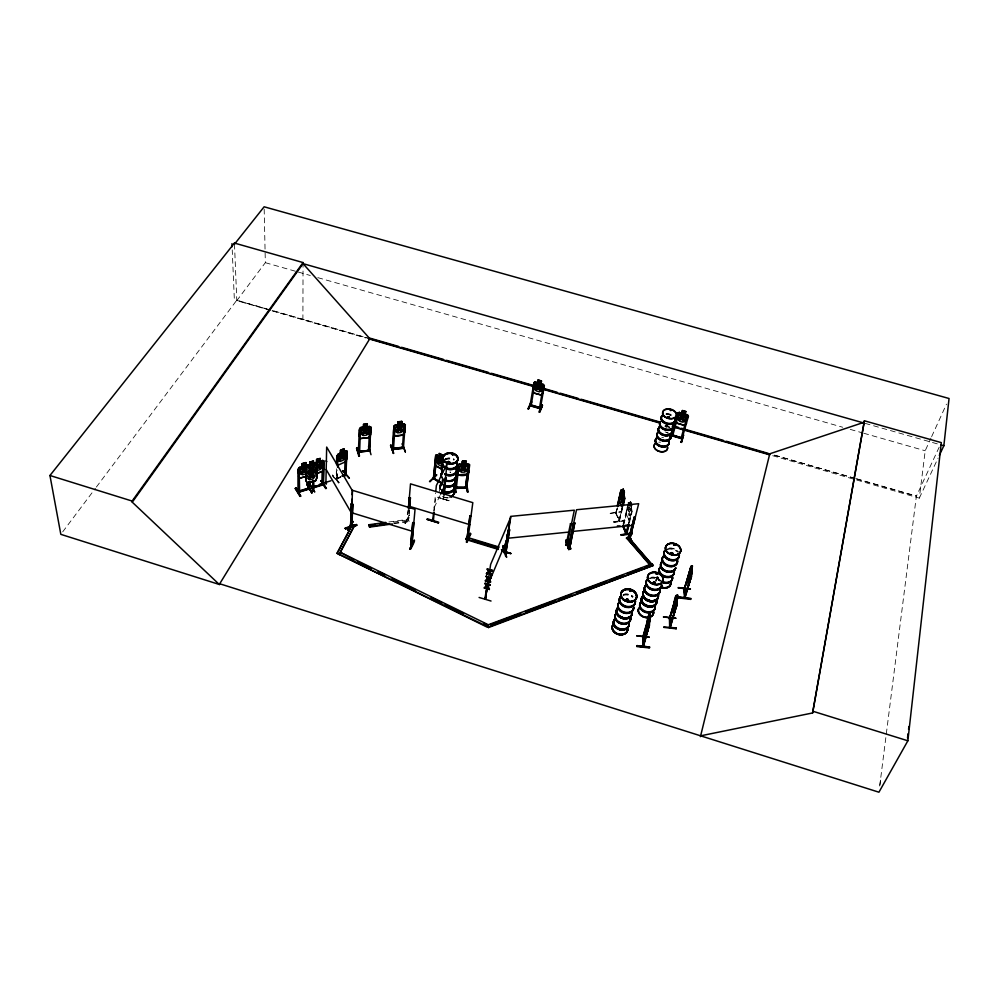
<?xml version="1.0" encoding="UTF-8"?>
<svg xmlns="http://www.w3.org/2000/svg" width="999" height="999" viewBox="0 0 999 999"><rect width="100%" height="100%" fill="white"/><g stroke="black" fill="none" stroke-linecap="round" stroke-linejoin="round"><path stroke-width="0.75" stroke-dasharray="5 3.75" d="M302.897 319.78L303.047 263.649M437.849 497.452L449.075 500.649M449.001 500.799L437.874 497.115L448.976 500.899M332.767 475.287L332.317 475.849L338.861 483.104C318.569 458.529 354.345 499.438 333.629 476.71M337.125 477.822L336.001 479.133L341.183 476.511M336.388 468.793L336.226 479.383L336.825 478.633M340.959 476.273L336.326 479.333L336.663 467.569M336.85 477.847L337.1 478.621M337 478.671L337.2 471.316M337.187 479.033L337.475 470.104M613.848 521.64L624.887 520.254M443.606 499.363L442.932 499.575L443.294 498.389M627.197 507.192L626.211 513.536L629.045 520.267L630.207 518.518L629.033 520.104M626.61 510.014L626.261 513.511L629.158 520.092M405.244 523.389L409.428 514.81L404.682 523.339M408.216 509.765C404.932 522.702 410.102 524.2 409.39 509.79M408.366 509.478L407.48 519.68L408.391 519.942L409.253 510.077M393.868 523.738L409.053 521.615L408.554 519.155L407.355 518.743M433.741 511.076L435.614 492.919M434.14 511.188L435.552 498.838M441.933 485.489L439.51 487.15L442.445 483.878A7.38 5.307 6.2 0 1 440.746 481.281M439.585 486.713L440.047 487.425M439.41 491.496L439.897 486.775M440.01 485.864L440.272 483.379M442.432 477.622L441.833 483.553L442.507 478.846M442.669 483.903L443.294 478.109M442.907 483.678L443.369 479.333M443.544 499.687L443.081 498.838M443.456 499.737L443.756 498.588M443.481 499.675L443.693 498.576M655.781 581.381L657.804 577.36M772.702 455.706L919.317 498.139L925.199 450.761L931.006 438.049M666.62 426.935L665.958 427.072M879.707 786.038L916.37 496.216L940.646 444.031M879.882 785.127L881.031 776.648M336.026 478.334L337.212 478.246M619.692 520.442C620.167 522.539 618.344 518.618 619.417 519.742M615.509 512.774L619.405 521.216L622.889 507.042M619.43 521.116L616.146 511.975L616.283 513.673L615.471 512.962L616.57 508.603M616.333 513.636L616.508 512.874M610.202 513.424L621.291 511.625M613.836 521.578L613.923 522.502L624.762 520.629M616.957 508.553L615.796 513.673L617.619 507.904M615.896 513.723L617.232 507.954M622.502 507.092L619.055 521.353L622.177 506.306M622.215 507.679L619.018 521.266M623.014 524.313L628.071 504.458M623.339 525.087L627.946 506.68M623.376 526.461L628.334 506.63M629.208 507.155L628.271 510.864L629.407 513.548L630.656 508.591M631.555 505.032L631.268 510.027L630.007 514.985L628.87 515.646L627.672 509.44M631.743 505.032L630.943 507.717L631.818 509.615M628.396 523.576L631.655 512.2L629.47 522.902M628.783 523.526L632.005 511.463L629.732 505.032M629.17 520.254L632.055 511.513L631.73 509.577M657.13 576.348L656.068 579.994A7.617 5.669 17.2 0 1 659.402 576.835M440.172 484.915L441.133 483.603M931.642 436.638L946.478 404.145M919.317 498.139L938.049 458.141M434.09 507.717L440.01 495.554M405.319 523.526L409.29 515.159M409.053 521.615L408.566 519.58L407.505 519.642M408.591 519.343L407.617 518.493M440.284 484.765L439.96 488.012M62.7 531.855L95.429 488.299M96.366 487.05L236.788 300.2L270.579 309.977M270.579 310.427L236.8 300.662L265.334 262.675L264.161 208.354M610.189 513.274L621.141 511.888M439.51 487.15L442.47 484.253M439.66 487.162L442.532 484.353M441.77 482.817C444.33 483.216 441.083 481.843 442.095 483.191M450.686 472.177L450.049 472.165M336.176 478.996L340.934 476.835M619.63 520.541L618.618 520.591M336.326 479.333L341.171 477.085M450.761 472.44L449.962 472.065M665.933 426.86L666.57 427.085M388.848 521.977L408.579 519.243M393.356 522.015L408.516 519.905M393.918 523.064L409.115 520.954M616.033 513.174L619.18 519.805M631.992 512.999L631.256 512.25M448.089 497.964L444.243 497.564L441.021 495.816M407.53 519.205L408.691 519.617M619.143 520.541L619.505 521.203M865.146 423.364L940.883 444.892M265.334 262.675L296.828 271.641M298.326 272.078L310.327 275.499M317.819 277.635L842.719 427.247M850.211 429.383L862.212 432.804M863.71 433.229L925.199 450.761M266.583 308.978L234.353 299.7L232.23 249.875M272.577 310.701L368.331 338.261L272.04 310.402M856.543 478.796L916.395 496.016M856.53 478.908L916.37 496.216M272.053 310.851L365.734 337.962M666.658 425.974L668.368 426.635A7.018 4.708 14.3 0 0 664.872 425.611M440.547 489.298L440.559 489.348A7.468 5.395 6.2 0 1 442.37 482.942M440.534 481.93L441.208 483.366M440.584 489.373L439.885 487.862M657.629 577.984L657.617 577.934A7.78 5.769 17.2 0 0 659.727 580.756M624.825 520.704L613.786 522.09M234.49 244.168L236.8 300.662M629.195 506.643L629.233 509.652C626.735 509.515 627.759 513.661 629.345 510.851L629.745 515.896L629.732 510.864C632.117 510.976 631.218 507.105 629.62 509.627L629.607 507.105M667.344 549.013A7.917 5.782 16.9 0 1 678.046 552.235M667.307 549.45A7.792 5.694 16.9 0 1 676.548 551.286M669.268 548.301A7.93 5.782 16.9 0 1 678.134 551.923M669.405 548.051A7.805 5.694 16.9 0 1 678.134 551.61M655.943 581.293A7.655 5.707 17.2 0 1 659.427 576.61M659.715 581.043A7.655 5.682 17.2 0 1 657.305 576.685M659.815 580.469A7.78 5.769 17.2 0 1 657.704 577.609M660.002 580.069A7.667 5.682 17.1 0 1 657.916 577.26A7.63 5.682 17.2 0 0 656.018 581.168A7.592 5.657 17.2 0 1 658.016 577.285M669.517 415.06A7.068 4.708 14.2 0 1 671.228 415.721M666.008 414.273A7.168 4.77 14.2 0 1 671.353 415.322M666.083 413.961A7.168 4.77 14.2 0 1 672.951 415.946M666.208 413.686A7.055 4.695 14.2 0 1 672.964 415.634M669.892 427.21A6.993 4.708 14.3 0 0 666.733 425.649L668.431 426.398A7.03 4.72 14.3 0 0 666.708 425.774M669.755 427.772A7.018 4.72 14.3 0 0 664.797 425.849A7.018 4.72 14.3 0 1 668.281 426.873M665.084 431.918A6.968 4.708 14.3 0 1 668.219 433.479M666.895 432.18A7.08 4.783 14.3 0 1 668.381 433.104M664.722 426.173A6.981 4.695 14.3 0 1 668.181 427.172M661.788 437.387A6.943 4.708 14.4 0 1 663.561 437.737M658.778 442.182A6.931 4.72 14.4 0 1 660.526 442.195M623.101 595.429A8.067 6.144 16.1 0 1 632.667 597.34M623.126 594.992A8.192 6.231 16.1 0 1 632.854 596.94M623.201 594.692A8.204 6.231 16 0 1 632.929 596.628M623.364 594.43A8.067 6.144 16 0 1 632.941 596.341M649.587 578.558A7.967 5.957 16.9 0 1 659.028 580.444M649.625 578.121A8.092 6.044 16.8 0 1 659.215 580.032M651.585 577.385A8.092 6.044 16.8 0 1 660.626 581.131M651.723 577.135A7.967 5.957 16.8 0 1 660.626 580.819M444.905 460.039A7.48 5.32 6.3 0 1 453.933 460.127M444.867 459.615A7.592 5.395 6.3 0 1 454.046 459.702M444.905 459.303A7.592 5.395 6.3 0 1 454.083 459.39M445.017 459.016A7.48 5.32 6.3 0 1 454.058 459.103M440.609 489.61A7.343 5.307 6.2 0 1 442.407 483.354M441.645 490.234A7.468 5.395 6.2 0 1 442.407 482.629M442.307 484.852A7.38 5.307 6.2 0 1 440.646 482.28M442.257 484.552A7.505 5.395 6.2 0 1 440.559 481.943M442.295 484.253A7.505 5.395 6.2 0 1 440.596 481.63M442.932 479.295A7.38 5.295 6.2 0 1 441.87 478.071M448.089 497.714A7.355 5.332 6.1 0 1 441.133 495.616M444.368 480.007A7.443 5.332 6.2 0 1 442.919 478.996M442.607 496.453A7.318 5.307 6.1 0 0 448.101 497.552A7.355 5.332 6.1 0 1 444.293 497.315M444.418 479.782A7.393 5.307 6.2 0 1 442.969 478.783M855.044 478.359L772.764 454.67L855.032 478.471M442.52 482.355A7.355 5.307 6.2 0 0 440.721 488.611A7.368 5.32 6.2 0 1 442.507 482.342"/><path stroke-width="1.5" d="M299.275 478.521L299.513 492.12M299.55 491.471L298.226 491.233L298.314 492.42L298.251 469.98L299.275 469.667L299.363 492.195L299.388 490.959M300.599 496.303L295.879 487.824L295.254 488.474L300.599 496.303L295.816 487.862M302.21 463.661L305.994 462.637L302.21 463.661L302.21 466.446M302.397 463.798L302.385 466.583L300.524 468.069L300.512 473.226L302.36 474.862L305.806 473.826M219.83 583.803L219.405 584.502L60.827 534.353L49.95 475.499L234.453 243.069L303.047 262.562L303.047 263.649L132.268 502.185L219.293 584.465L219.73 583.766L878.933 792.207L907.866 740.783L941.308 442.619L864.41 420.791L812.599 712.961L700.636 735.826M305.944 462.549L305.856 465.546L307.704 465.909M306.131 480.856L306.169 473.588L307.23 472.24L309.815 471.466L309.715 468.656L313.474 467.657L313.386 470.317M311.725 492.844L307.005 484.415L311.813 492.707M307.917 471.578L307.954 466.421L309.815 464.947L309.89 462.262M308.204 481.693L308.254 489.398L308.466 488.548C311.476 489.647 307.767 484.752 309.378 481.655M308.204 489.373L308.366 481.968M309.19 484.328L309.203 481.381M309.715 462.112L313.486 461.113L309.715 462.112L309.69 464.897M309.99 483.603L309.378 484.24L314.747 492.007L309.915 483.966M313.524 486.713C310.527 485.439 315.884 500.961 312.475 480.482M322.09 484.303L313.511 486.938L312.562 488.124L323.351 484.802L323.901 461.001L322.627 460.414L320.13 461.251M313.349 467.782L309.89 468.806L309.877 471.553L308.017 473.026L307.979 478.134L309.802 479.757L313.236 478.733L315.097 475.999L315.147 470.904L313.324 470.529L313.261 464.86L309.802 465.871L309.702 471.416M313.324 464.023L313.436 461.026M313.461 481.655L313.561 487.824M313.499 487.937L313.636 480.457M313.674 487.787L313.549 487.062M316.633 470.641L320.055 469.605L321.915 466.858L322.003 461.713L320.179 461.338L320.292 458.354L316.608 459.453L316.571 462.237M316.895 477.634L317.083 463.686L315.796 463.099L307.155 465.646L306.019 467.07M317.083 463.686L317.02 477.609L315.734 480.681L307.13 483.266L306.081 480.769M319.93 484.065L330.969 480.794M320.991 480.681L326.398 488.386L320.991 480.681L325.786 488.598M323.339 484.84L322.24 485.139L322.427 471.59L323.826 468.481M312.487 487.774L323.476 483.978L322.365 485.102L322.577 462.762M323.289 484.915L323.751 462.724L322.739 463.037M326.411 482.792L325.562 483.017L325.886 483.766L326.673 447.065L352.485 490.871L351.111 526.598L350.249 525.087M325.824 483.678L325.836 482.892C324.588 481.006 327.622 483.291 325.836 482.892M326.461 483.666L325.911 482.03M336.513 464.385L336.713 457.043L337.625 456.63M336.738 464.635L337.05 455.594L337.025 462.974M337.562 467.157L337.849 456.88M336.938 553.271L487.037 627.085L488.324 624.762L340.509 552.435L339.173 554.645L354.57 525.462L352.347 524.787L336.938 553.271L487.137 626.435M343.681 451.598L343.768 448.826L340.459 450.324L340.459 453.171L338.174 454.195M343.843 448.901L340.534 450.399L340.559 453.221L338.886 454.895L338.736 460.027L340.309 461.463L343.369 460.064L345.08 457.13L345.254 451.998L343.644 451.823L343.768 448.826M349.375 478.121L342.757 470.641M340.509 552.435L354.42 559.939M345.916 470.179C346.241 480.544 344.131 473.351 345.791 473.801M345.005 475.299L345.379 460.314M345.629 452.972L345.242 475.237L344.805 474.25M346.016 467.245L346.765 452.809L345.854 453.221M345.954 474.95L346.928 451.073L345.804 450.636L343.569 451.735M336.913 463.037L337.849 465.284L345.529 461.75L346.74 458.529L347.003 451.161L345.754 450.749M345.554 528.833L356.768 525.274L345.554 528.883L345.304 527.971M349.288 478.234L342.694 470.654M348.464 530.232L352.947 521.378L347.889 530.007M350.637 526.223L351.835 526.585L352.834 504.283L351.623 504.258L350.649 526.71L351.086 503.933L351.935 504.57L351.086 503.933M621.003 534.715L632.105 533.204L620.879 535.052L632.192 534.09L632.092 533.191M350.499 526.585L351.124 512.874M351.173 519.08L350.761 526.248L351.898 526.548L352.01 525.362L350.661 525.374L351.873 525.349M351.735 505.194L351.973 499.225M352.147 494.742L352.335 490.272L415.035 509.315L411.838 545.004L413.836 522.889L412.774 522.577L410.689 544.705L412.774 522.577M350.162 525.998C350.624 523.464 351.298 528.109 351.81 525.724M351.636 526.523L352.834 504.283M337.65 552.597L352.347 524.787M359.652 451.511L358.416 451.073L358.279 451.948L359.628 452.085L360.389 429.82L359.353 429.945L358.354 452.235L358.641 451.461L368.494 450.462L359.603 451.361M370.966 427.31L369.605 426.511L360.851 427.51L359.603 428.633L359.278 435.989L360.327 438.549L369.168 437.525L370.592 434.665L370.941 427.222L369.505 450.986L370.654 428.646L369.605 428.758L368.506 451.061L368.444 449.912L369.543 449.75M359.39 456.031L357.167 447.614L359.465 456.143L356.543 448.126L358.828 456.193M345.329 528.021L356.543 524.475L356.793 525.374M359.628 452.085L359.652 451.286M363.574 424.45L367.37 424.013L363.536 424.363L363.436 427.21L360.826 427.422L359.603 428.633M363.661 424.438L363.561 427.285L361.626 428.421L361.388 433.554L363.186 435.514L366.695 435.102L368.693 432.704L368.956 427.584L367.108 426.885L367.345 423.926M648.563 622.926L649.45 620.978M368.706 451.036L368.419 449.95M368.531 446.266L371.016 454.695M676.148 628.783L663.773 627.372M676.248 627.921L663.773 626.96M678.671 597.951L678.771 597.04L690.871 598.451L690.759 599.388L678.671 597.902M678.771 597.102L690.771 598.826M392.357 523.951L369.58 527.122L369.093 525.399L369.131 524.725L385.814 522.402M369.58 527.122L369.131 524.725M636.95 645.641L649.525 647.015L636.95 645.641L636.825 646.565L649.412 647.926L649.512 647.102M390.484 445.429L393.506 453.421L390.971 445.317M393.481 449.125L394.955 427.51L393.831 427.347L392.582 449.6L394.106 425.961L395.367 424.837L398.039 424.625M403.209 434.74C393.256 438.224 392.52 435.152 394.23 425.986M393.756 433.341L394.255 426.073L395.442 425.012L404.083 423.838M393.544 452.972L390.896 445.379M397.952 424.637L398.114 421.803L401.86 421.366L401.685 424.2L403.359 425.012L402.984 430.107L400.961 432.505L397.49 432.904L395.779 430.944L396.128 425.849L398.064 424.712L398.114 421.803M401.735 421.478L401.66 424.113M405.357 451.948L402.272 443.631M402.535 448.364C400.799 446.99 404.832 446.453 403.384 448.251L405.194 424.712M403.958 426.186L402.422 448.414L402.485 447.215M619.38 497.127L619.105 500.611L621.328 505.906L618.993 500.624L621.128 490.147M433.404 520.654L434.165 512.312M408.341 508.266L409.365 497.465L410.402 497.777L409.515 508.291M408.491 507.979L410.502 483.853L472.814 502.647L468.069 538.061L467.157 537.45M409.378 508.578L410.402 497.777M409.902 549.125C414.81 537.237 416.895 537.887 410.539 549.313L409.94 548.676L414.123 540.172M410.826 544.705L410.676 543.806L411.963 544.193M411.9 543.731C412.512 546.153 411.625 541.87 410.651 544.03M429.995 481.793L436.775 474.8L429.483 481.456M439.248 481.993L433.354 478.683L435.764 455.282L436.863 454.857L438.948 456.131M439.473 481.755L433.591 478.459L435.689 455.344L436.9 454.982M435.764 465.871L434.315 479.22L434.128 478.396C432.48 476.848 433.491 480.032 434.453 478.933M434.078 479.145L436.65 457.155M439.298 481.431L433.766 478.446C433.841 476.248 436.326 482.292 439.535 481.206M433.391 519.805L432.942 520.417M433.591 512.574L432.642 520.754M435.764 491.446L436.376 485.526L447.028 463.911L443.756 493.943M442.969 464.785L441.158 466.071L438.211 464.435L436.863 461.388L437.375 456.318L439.048 456.281L439.235 453.396L442.495 455.082L442.02 457.929L436.863 454.857M443.593 494.305L445.554 477.472L443.981 495.554M443.981 494.418L445.954 477.597M939.335 455.382L943.855 445.729L949.05 398.501L264.136 206.793L234.49 244.168L234.453 243.069M672.04 554.045C673.888 551.823 671.041 554.994 672.926 553.708M673.726 544.767L674.238 544.705M672.951 553.496C671.827 556.443 669.118 551.298 672.627 552.909M673.813 544.68L674.088 545.242M674.8 544.617L673.9 544.418M675.049 545.029L674.737 544.355M670.754 553.059L671.328 554.07M671.178 552.984L670.754 552.909M455.806 492.395C452.197 476.223 456.518 486.001 455.219 492.532L454.046 485.439L455.282 492.47M455.219 487.312C457.255 490.134 454.483 485.864 456.506 487.624M455.307 488.386L458.104 465.01L459.453 463.998L468.469 463.811L469.705 464.722L466.633 487.987L455.432 488.424L455.319 487.649M457.405 472.352L458.229 465.047M456.343 488.349L456.256 487.187L466.695 487.687M456.243 488.436L458.853 466.333M504.87 552.222L505.244 551.46L504.295 552.834L504.782 551.148L505.182 552.26L504.807 552.984L508.179 530.506L508.266 531.406M504.507 552.01L505.182 552.26M462.412 461.188L462.225 464.098L460.189 465.059L459.577 470.129L461.251 472.227L464.835 472.102L467.02 469.892L467.644 464.835L465.834 463.986L466.283 461.063L462.412 461.188L462.087 463.923M643.556 636.088L642.881 635.901L643.331 646.74L643.206 636.713L650.386 613.973L649.462 624.225L642.894 646.69L643.681 645.791L642.969 645.004M676.273 597.09L676.598 597.839L676.685 595.454L676.698 605.082L676.835 600.874M690.671 570.117L684.14 589.735L690.646 567.819L691.42 568.618L692.407 565.809L691.57 575.611L689.36 582.629L688.373 584.115L688.061 576.81L691.008 566.271L684.053 589.66M654.22 583.591L654.832 582.792M656.106 574.038L657.417 573.888L656.355 574.175M656.693 574.15L656.917 573.426M656.93 574.2L657.342 573.751M907.517 738.011L908.041 733.703M908.566 729.395L908.915 726.523M653.358 583.229L653.458 582.192M466.683 488.049L465.459 488.024L467.332 473.264M468.244 466.034L465.459 488.024M670.117 410.214L670.978 410.202M671.328 410.452L671.003 409.852M466.521 488.074L468.756 470.342M467.47 492.095L465.984 483.603L466.62 483.578L468.106 492.07L467.544 491.645M668.481 417.607L667.944 416.695M669.13 417.47L668.731 417.794M669.405 417.37L668.693 418.106M671.278 410.152L670.454 410.614L670.928 410.164M485.414 597.414L484.877 599.2L487.949 579.158M485.039 598.339L485.364 599.313L490.634 564.423L510.764 517.207L504.882 552.834M667.282 417.232L668.868 416.758L668.393 417.819M498.389 549.425L465.984 539.535L466.071 538.873L466.82 537.237L499.2 547.102M466.82 537.237L465.984 539.535M469.992 515.834L467.107 537.874L469.855 516.121L471.041 516.146L469.855 516.121M467.907 538.111L468.194 536.913L468.106 537.637M470.229 533.366L466.521 541.795M684.677 589.597L684.34 587.936L684.914 588.848M684.327 597.177C686.875 601.311 682.816 575.474 685.189 597.252L684.902 598.189L691.445 576.298L684.44 597.19C686.825 598.438 683.016 593.631 684.727 589.248M628.121 599.924L627.684 600.686A8.154 6.231 16.1 0 0 625.611 600.174M629.745 590.409L629.582 590.921M630.481 591.046L630.232 590.297M684.814 588.011L684.827 588.911L684.103 588.686M626.51 600.049L627.135 599.238M669.417 618.656C671.053 619.617 669.505 615.234 669.63 617.832M670.229 618.006L669.43 617.707M669.692 626.56L670.217 627.584L676.598 605.731L669.63 626.66L669.817 625.799L670.504 626.66L669.717 627.559L676.685 605.007L670.192 626.723L669.929 625.811M345.991 474.875L344.88 474.962M346.104 474.075L342.457 475.924M488.511 576.86L485.327 599.225L488.261 581.406M647.764 620.879L647.227 627.734L649.288 622.452L650.249 613.96M488.474 627.559L487.412 625.099L652.072 563.786L653.334 565.434L488.474 627.559L487.3 625.749M674.775 601.972L674.275 608.691L677.509 598.226M643.356 637.537L642.869 636.013M643.219 637.737L643.468 636.001M689.547 572.827L689.098 579.37L691.345 573.963L692.27 565.784M504.283 551.223L505.082 548.901M504.345 552.872L506.418 540.172M506.893 537.2L507.38 534.24M508.179 530.506L504.732 551.923M508.491 529.545L510.626 516.383L574.325 510.189L567.07 545.292L566.008 544.992L567.17 544.867M531.043 401.985L527.934 408.878L528.521 408.603M509.527 529.695L508.454 529.807L509.527 529.695L506.031 551.61L506.256 550.736M506.018 551.56L509.627 530.007M540.534 407.992L530.132 404.957L530.007 405.731L533.941 382.654L535.202 382.018L537.574 382.692M530.157 405.469L530.282 404.695M534.053 382.729L532.854 389.935L533.466 392.794M502.884 546.99C504.87 544.393 507.255 556.431 505.619 556.131C496.915 525.324 511.875 574.113 504.545 550.799M534.677 384.315L531.056 406.031M531.156 406.069L531.393 405.057L530.469 404.745M540.297 407.954L540.309 408.791L544.343 385.651L541.008 383.778L541.495 381.006L538.011 379.995L537.637 382.892L535.751 383.291L534.927 388.299L536.301 390.934L539.522 391.858L541.608 390.234L542.457 385.227L540.871 383.828L541.358 381.056M501.948 551.086L510.801 553.246M438.486 522.864L438.636 522.202L427.297 518.793L427.147 519.455L438.486 522.877L427.172 519.38M543.106 386.75L539.423 408.554C538.186 406.593 541.833 407.704 540.322 408.391M539.085 412.075C540.909 404.433 545.179 401.074 539.51 412.262L542.107 405.194M812.599 712.961L864.41 420.791M625.998 532.817L626.785 533.454M647.277 621.316C645.242 654.308 645.679 617.394 649.3 614.223L642.694 637.612M565.696 540.534L568.768 549.525L569.405 549.438L565.696 540.534L568.768 549.525M567.332 544.093C566.046 545.978 568.718 544.28 566.421 544.567C566.021 546.965 565.422 542.944 567.207 544.105M565.996 545.317L570.479 523.626L571.64 523.838L570.479 523.626M567.457 540.059L570.779 548.651L570.042 549.163L566.995 540.122L570.117 549.1M567.707 539.66L566.97 540.172M570.267 544.717L574.775 522.952L573.726 523.064L569.193 544.742C572.976 544.18 567.195 543.356 570.629 543.831M574.775 522.952L570.466 544.605M674.387 612.062C671.565 618.144 674.313 595.479 676.36 595.367L669.367 618.731M673.688 613.536L674.063 602.347M504.383 552.784L504.532 552.06M688.511 584.128L688.823 573.276M685.189 597.252L684.44 597.19M479.095 597.452L491.046 601.036M684.278 588.124L683.978 588.873M670.204 627.409L669.929 617.794L670.279 625.973M669.605 617.157L669.305 617.894M617.257 505.769L620.978 490.034L621.703 490.084M617.644 505.719L620.729 492.957M617.582 506.543L620.691 491.583M617.969 506.493L620.029 497.977M623.176 489.198L622.414 492.07L621.603 491.558L620.404 496.515L621.59 502.659L622.702 501.96L623.913 497.015L624.375 492.02L623.176 489.198L622.514 491.87M623.051 489.21L624.25 492.032L623.713 494.692M620.042 525.961L617.394 525.874M622.177 506.306L624.313 499.175L623.239 505.619M622.777 505.494L624.512 498.426M622.852 505.669L624.637 498.414L621.703 489.96M700.436 736.638L769.767 453.808L863.76 422.39M622.889 526.423L623.638 525.599M628.908 504.483L629.732 505.032L630.506 502.16L631.743 505.032M630.269 504.17L630.494 503.284L631.231 505.007M643.381 646.603L649.425 624.837L642.757 645.754L643.618 645.779M628.034 524.987L626.248 534.365L623.051 525.674L622.839 526.436L623.551 526.011L626.361 532.792M622.664 525.724L626.211 534.265L628.721 524.363M629.108 524.313L626.635 534.315L626.048 532.817M650.037 565.297L626.56 537.837L628.396 537.025L651.872 564.46L631.306 541.171M643.281 637.524L646.69 625.674M642.869 636.713L643.506 636.775M643.031 645.017L643.668 645.079M628.396 537.025L626.398 538.486M628.808 538.249L634.253 517.045L635.277 516.933L630.044 538.436M628.808 538.573L629.095 537.425L630.132 537.362M629.058 538.586L634.253 517.045M629.682 538.111L630.007 537.375M629.907 538.486L638.686 503.708L576.535 509.74L569.093 544.43L570.367 544.293M670.441 438.998L672.302 431.88L669.892 438.948L670.516 438.711M678.471 414.66L672.564 436.076C674.65 434.69 670.566 434.153 671.84 435.826L677.909 413.037L679.295 412.425L677.909 413.037M678.021 413.111L676.023 420.092L676.373 423.089L684.59 425.512L686.5 423.264M681.693 413.124L682.417 410.477L685.938 411.513L685.052 414.285L686.563 415.684L685.214 420.604L682.879 422.19L679.62 421.228L678.433 418.606L679.757 413.686L681.755 413.324L682.504 410.601M687.037 417.17L681.018 438.499L681.555 437.487L682.404 438.086M685.077 414.21L687.499 414.822L688.461 416.196L681.942 438.848L682.367 437.799M681.068 442.257L683.528 434.777L681.655 442.432L681.181 441.82M636.75 635.876L649.238 637.3M449.7 462.337L448.826 463.149L447.639 462.512M453.047 454.508L452.11 454.195M452.784 454.195L452.984 454.832M630.232 537.724L628.945 538.024M447.589 461.925L447.952 462.974M642.794 637.687L649.275 615.809M650.386 613.973L649.6 616.808L649.45 614.323L649.55 622.14M649.313 624.125L647.414 631.218M649.425 624.837L643.319 645.716M663.498 617.032L675.811 618.281M678.296 588.024L690.459 588.973L678.408 587.562M669.467 618.793L675.861 596.903L675.624 602.547L674.587 603.533L674.637 604.57L675.461 603.808L674.812 609.078L675.661 603.908L676.66 602.959L676.635 601.972L675.824 602.597L676.473 597.539L675.898 597.789M676.298 596.952L669.867 617.857M669.892 618.843L673.751 606.193M677.434 595.004L676.598 597.839C678.483 588.836 677.272 604.857 677.572 595.029M677.684 598.264L676.872 600.899M691.083 567.944L684.327 588.848M692.407 565.809L691.558 568.631L691.008 566.271M692.22 568.806L691.945 569.68L691.857 567.819M691.445 576.298L684.852 597.24M676.248 627.859L676.136 628.833M682.042 438.823L681.143 438.561M681.181 442.207L683.541 435.189M687.999 417.457L686.95 417.42M669.954 438.911L672.339 431.88M670.354 439.023L672.889 431.68M671.852 435.015L672.976 435.04M673.089 435.064L682.317 438.111M677.497 414.385L678.383 414.91M342.045 455.769L344.73 452.072L342.545 456.181C346.865 457.692 343.057 460.764 341.87 457.067L338.936 461.038L341.183 456.78C336.713 453.883 341.358 453.696 342.095 455.744M510.714 553.708L502.122 550.674M303.958 469.28C304.832 467.794 297.128 466.046 303.259 470.254C297.952 476.198 302.809 474.862 304.046 470.629L306.181 472.677M485.327 599.225L485.377 597.639M489.51 588.985L487.037 587.025L489.31 589.497L487.849 586.226L490.172 584.727L489.248 584.44L487.237 586.163L485.202 583.216L487.437 585.651M311.451 469.268C310.789 469.842 318.369 473.738 312.337 468.431C317.332 462.874 313.037 463.823 311.538 468.019C310.015 464.348 306.144 466.908 310.801 468.868C305.482 474.775 310.339 473.464 311.588 469.23M311.451 474.363L314.61 470.916L312.237 474.762C317.207 476.735 312.899 479.408 311.501 475.561C310.252 479.745 305.419 481.068 310.714 475.199C305.769 471.79 310.751 472.09 311.676 474.263M315.347 463.848L316.421 463.274L318.294 465.209L321.453 461.725L319.081 465.609C323.863 467.619 319.905 470.254 318.344 466.421L316.321 469.667M489.31 589.497L487.849 586.226M486.063 576.585L488.311 579.045L490.347 577.31L491.271 577.584L488.936 579.108L490.609 581.893L489.423 582.117L488.336 579.408L486.276 581.156L485.352 580.881L487.924 578.833L486.276 576.073L487.712 579.345L485.352 580.881M490.397 582.405L488.723 579.62L491.271 577.584M487.237 586.163L489.248 584.44M487.637 586.725L490.172 584.727M489.41 571.84L488.336 569.155L487.362 568.856L489.41 571.84L491.446 570.092L492.382 570.367L489.822 572.427L491.508 575.237L490.034 571.915L492.382 570.367M487.037 587.025L484.29 587.974L486.85 585.951L485.202 583.216M486.276 581.156L488.336 579.408M491.508 575.237L490.521 574.937L489.435 572.215L487.362 573.988L486.438 573.701L489.023 571.64L487.362 568.856M485.202 588.249L487.25 586.513M488.311 579.045L490.347 577.31M484.29 587.974L486.85 585.951M309.303 489.06L298.426 492.382L298.489 468.556C296.928 470.292 301.323 482.742 298.539 476.036M486.438 573.701L489.023 571.64M487.037 576.885L486.276 576.073M487.362 573.988L489.435 572.215M316.084 473.201L316.995 471.078L316.183 473.239M316.845 477.547L315.734 480.681M322.39 471.428L323.651 468.419M392.282 448.489L402.26 447.29M487.3 586.301L507.205 539.148M298.351 491.233L309.016 487.949M299.55 491.246L308.042 488.523M368.381 450.749L369.642 450.586M539.51 412.212L542.532 405.332M470.154 533.304L466.383 542.17L467.02 542.37L470.741 533.916M466.983 537.15L468.331 536.913L467.02 536.987M543.094 392.907L541.396 395.092M544.343 385.651L543.281 384.353M544.055 387.025L542.994 386.988M528.508 409.053L531.668 401.76L528.459 408.916M541.458 381.081L538.011 379.995M533.366 392.869L541.495 395.129L533.366 392.869L532.742 389.91M533.728 384.028L534.565 384.553M533.941 382.654L535.202 382.018M411.975 543.856L410.814 543.881M410.614 544.592L411.625 544.942M295.254 488.449L299.975 496.466M440.671 494.193L444.617 486.088M369.081 437.437L370.442 434.577M655.144 583.229L654.058 583.94L652.946 583.016M674.899 545.242L674.387 544.28M653.171 582.817L653.321 582.317M653.271 582.779L654.283 582.067L655.169 582.854M399.488 427.809C401.011 423.976 405.719 423.688 400.249 428.359C405.107 431.193 400.562 433.141 399.463 429.021C397.914 433.042 393.082 433.366 398.701 428.521C393.668 423.938 399.163 425.362 399.687 427.734M403.246 434.827L404.645 431.98M626.985 600.337L626.585 599.425M628.096 600.074L627.759 600.411A8.054 6.144 16.1 0 0 625.699 599.912M630.544 591.008L630.419 590.259M347.827 530.044L352.934 521.828M339.185 553.97L354.57 525.462M646.54 632.454L647.277 631.081M646.515 632.629L647.427 631.093M510.751 553.571L502.085 550.948M668.081 416.645L667.669 417.32M668.968 417.657L668.681 416.995M669.38 417.545L668.418 418.106L667.432 417.332M688.373 584.115L689.36 582.504M673.551 613.523L674.525 611.962M390.996 445.017L393.506 453.421M467.07 474.612L468.793 471.99M628.995 537.487L629.882 537.35M219.293 584.465L370.117 338.211L398.564 346.441M315.984 468.519L317.57 466.046M443.044 459.24L442.17 458.841L440.284 460.377M569.23 544.38L570.242 544.305M565.896 545.004L567.045 544.88M351.086 525.724L350.749 525.037M313.811 471.291L315.06 469.455L315.122 464.31L313.274 463.936M647.689 622.252L647.602 623.026M504.97 551.298L506.156 551.173M506.106 551.548L504.994 551.673M132.268 502.185L132.13 501.061L303.047 262.562M325.574 482.217L326.386 483.578M447.902 462.387L448.476 461.463M447.927 462.1L448.276 461.501M449.075 462.749L449.488 461.825M449.2 462.649L448.014 462.4M452.36 454.47L453.096 454.607M447.964 461.688L449.001 462.587M337.125 455.669L338.124 454.12L345.829 450.824M485.277 597.589L485.302 598.189M403.596 447.415L402.597 447.577M392.345 449.25L403.409 448.214L392.57 449.562M358.604 452.247L369.717 450.874M359.478 452.122L359.54 451.298M684.527 425.399L686.413 423.139M308.379 464.697L309.678 465.284L308.379 464.697L299.675 467.207L298.539 468.643L299.775 467.37M312.999 464.335L314.061 462.987L316.695 462.287L316.608 459.453M307.23 472.252L306.044 473.588M466.695 487.237C464.011 487.4 467.857 486.026 466.57 487.687L455.369 488.036M653.334 582.642L654.645 582.767M627.322 600.711L626.848 599.388M442.495 455.082L439.335 453.546M434.952 462.624L435.664 465.859L441.908 469.218M674.874 545.117L674.15 545.117M630.044 590.297L629.957 590.946M435.776 456.68L436.413 457.38M627.722 629.07A7.917 6.144 16.4 0 1 619.068 634.452A7.917 6.144 16.4 0 1 612.375 625.998L612.3 626.161M648.726 621.59L649.425 620.978M314.897 463.848L316.745 462.375L316.733 459.515L320.229 458.566M443.106 459.627L440.859 461.401L442.619 465.771L440.172 461.625C438.436 465.122 434.952 461.8 439.56 460.651L437.887 456.443L440.247 460.377M489.622 571.328L491.446 570.092M671.715 435.477L672.652 436.051M300.599 495.841L295.804 487.887M653.683 583.254L654.545 583.341L654.595 582.355M654.545 583.341L653.995 582.23M654.869 583.603L653.071 583.241M626.473 599.3L627.11 599.163M626.897 599.213C624.1 600.586 630.132 601.86 627.884 599.475M630.444 591.396L630.531 590.821M630.606 591.358L630.881 590.684M308.241 488.986L298.264 492.107L298.152 491.346M323.314 483.703L322.315 484.378M345.654 473.801L344.905 474.163L345.954 474.125M342.232 475.674L345.017 474.725M342.22 476.236L345.629 474.6M652.06 563.811L650.212 564.647L626.56 537.837M322.265 483.916L322.252 484.577M452.872 454.92L452.122 454.545M468.119 537.3L467.232 537.05M672.864 435.289L682.167 438.049M490.222 624.662L520.804 613.274M525.174 611.65L555.756 600.249M558.678 599.163L571.778 594.28M576.148 592.657L606.73 581.256M609.652 580.169L622.752 575.287M627.122 573.663L641.695 568.244M644.605 567.157L650.424 564.984M488.586 626.91L653.334 565.434M345.329 528.421L356.556 524.85L345.354 528.483M307.542 484.652L312.3 492.619L307.055 484.74M306.78 476.061L299.725 478.209L306.893 476.223M316.758 473.226L322.527 471.578L316.808 473.314M305.819 471.628L302.372 472.664L302.385 467.507L305.844 466.471L305.981 474.463M314.161 463.149L322.627 460.614M299.438 469.942L298.251 469.98M304.121 469.268C304.745 465.809 310.252 463.736 304.795 469.817L306.368 471.328M307.168 483.066L315.597 480.531M313.274 470.442L317.058 470.192M307.28 472.327L315.771 469.805M326.823 461.55L325.999 460.951M570.254 544.667L569.318 544.73L569.368 543.643M369.705 450.149L368.743 450.249M392.507 448.414L402.247 447.515M358.504 451.885L369.605 450.886M626.885 599.562L627.934 599.887M627.809 600.486L626.76 600.274M313.236 486.7L323.301 484.49M369.093 525.399L375.149 524.55M379.707 523.913L382.742 523.501M369.618 526.448L389.36 523.701M625.574 525.262L628.334 524.912M628.383 502.922L629.857 505.007M629.845 504.832L630.394 502.172L631.618 505.044M624.5 496.528L624.687 498.476M624.637 499.95L623.913 499.225M394.568 435.839L403.321 434.902L404.795 432.067L405.332 424.662L404.021 423.938M360.477 430.107L359.353 429.945M369.692 429.046L370.654 428.646M404.046 426.461L404.982 426.061M398.264 421.965L401.76 421.566M369.68 426.498L367.232 426.773M401.536 424.225L404.108 423.926M505.207 550.474L506.343 550.936M628.92 538.561L629.82 538.136M631.805 542.282L628.408 533.429L632.317 542.632L631.693 542.719M565.784 540.097L568.881 549.45M632.305 542.607L628.408 533.753L631.318 541.333M573.826 523.376L574.887 523.264M634.365 517.345L635.401 517.245M571.928 531.518L633.116 525.337M507.067 538.324L569.755 531.98M456.481 487.487L465.484 487.175M458.141 475C479.757 471.84 456.456 479.632 457.28 472.365M453.808 484.016L454.508 483.553L455.869 492.507M462.549 461.363L466.158 461.251M458.903 466.633L457.792 466.371M468.294 466.333L469.305 466.009M654.283 583.566L653.633 583.441M630.456 591.246L629.732 590.946M311.838 492.744L309.428 488.723M628.945 538.636L629.12 537.799M671.191 553.458L672.115 553.771M325.886 488.486L321.091 480.581M448.539 462.999L449.438 461.763M668.169 416.895L668.905 416.945M403.321 447.939L403.384 447.152M663.523 616.883L675.824 618.256M670.054 618.306L669.879 626.598M649.437 625.761L648.975 624.787M649.25 637.137L636.763 635.726M691.808 573.576L684.477 598.139L684.103 588.786M691.483 577.16L691.021 576.248M678.309 587.862L690.334 589.248M676.635 606.618L676.161 605.681M691.483 566.333L691.645 573.601M350.886 525.836L351.835 526.136M539.71 407.442L531.193 404.957M671.952 435.514L682.155 438.561M668.294 417.507L669.005 417.307M668.443 417.957L667.719 417.682M448.688 461.463L449.687 462.137M448.651 461.825L449.325 462.412L449.175 461.738M671.803 552.747L672.439 553.271M627.285 599.338L628.109 599.462M863.66 422.952L303.047 263.649L369.83 338.698L534.54 386.338M940.883 444.892L943.855 445.729M535.177 382.093L543.256 384.428M401.561 347.302L443.469 359.428M446.453 360.302L488.374 372.415M491.358 373.289L533.279 385.402M542.257 387.999L557.217 392.332M560.214 393.194L578.171 398.401M581.168 399.263L659.003 421.778M673.975 426.098L678.458 427.397M681.455 428.271L723.363 440.397M726.36 441.258L768.268 453.384M543.531 388.948L660.327 422.727M672.302 426.198L769.63 454.358M368.731 338.823L531.805 386.014M543.781 389.473L660.489 423.239M672.452 426.71L769.705 454.845M530.219 405.532L540.297 408.416M530.107 405.769L540.284 408.728M682.479 410.676L685.776 411.638M681.78 413.249L679.258 412.5L687.399 414.972L688.336 416.208M684.552 425.324L676.51 422.952L676.136 420.117M672.04 435.064L672.777 435.277M682.08 438.811L671.765 435.789M409.215 497.752L410.264 498.064M470.741 533.928L470.267 533.741M351.623 504.258L352.672 504.57M412.624 522.877L413.686 523.189M410.876 544.33L411.813 544.555M491.246 570.604L492.17 570.879M486.65 573.201L487.574 573.476M490.734 574.437L491.72 574.725M490.134 577.822L491.058 578.096M408.641 506.106L469.917 524.712M485.564 580.369L486.488 580.644M489.635 581.605L490.609 581.893M489.035 584.952L489.96 585.227M484.503 587.462L485.414 587.737M472.614 539.697L496.153 546.878M466.071 538.873L498.501 548.763M501.448 549.662L504.395 550.561M351.436 512.662L413.074 531.518M352.322 525.462L354.533 526.136M813.323 711.388L907.866 740.783M49.95 475.499L132.13 501.061M612.3 626.173L612.325 626.186A7.892 6.119 16.4 0 0 619.018 634.627A7.892 6.119 16.4 0 0 627.634 629.27A7.917 6.144 16.4 0 1 618.019 634.39A7.917 6.144 16.4 0 1 613.061 624.75M627.534 599.288L628.021 600.037M308.279 464.71L309.553 465.359M315.846 463.186L317.145 463.773M322.677 460.502L323.901 461.001M357.205 561.301L371.141 568.119M378.109 571.528L385.077 574.937M392.058 578.346L415.746 589.947M431.081 597.452L442.22 602.909M445.017 604.27L463.124 613.136M484.04 623.364L486.825 624.737M435.814 465.734L441.858 469.105M668.793 416.658L669.455 417.47M369.63 426.598L370.841 427.372M445.891 480.169L446.091 480.307A7.443 5.332 6.2 0 0 453.459 479.62A7.443 5.332 6.2 0 0 455.844 474.675M445.816 480.294L446.041 480.444A7.443 5.332 6.2 0 0 453.434 479.832A7.443 5.332 6.2 0 0 455.819 474.887M669.667 627.422L669.43 617.807M643.319 636.725L643.468 645.067M667.919 417.632L667.682 416.995M350.562 526.56L350.212 525.986M346.74 458.529L345.529 461.75M484.99 583.728L486.638 586.45M487.15 569.368L488.811 572.152M307.155 465.646L306.144 467.07L305.956 480.819M487.25 576.373L488.523 578.533M488.124 579.919L489.423 582.117M489.223 572.727L490.521 574.937M326.211 469.58L350.824 511.938M402.322 443.956L405.369 451.998M467.557 491.983L466.121 483.191M409.99 549.038L414.098 540.471M628.883 503.021L629.732 505.032M628.683 505.219L627.959 504.483L628.296 505.269M336.95 462.887L337.937 465.159M359.378 435.864L360.402 438.361M393.631 433.366L394.692 435.826M567.557 539.997L570.691 549.088M457.392 472.252L458.254 474.912M684.615 597.327L684.39 598.076M369.168 437.525L360.327 438.549M459.453 463.998L458.104 465.01M231.968 243.656L232.105 246.765M677.285 596.178L677.085 599.013L677.022 597.065M650.112 615.159L649.887 618.031L649.85 616.033M676.935 560.027A7.78 5.707 17 0 1 669.03 566.545A7.78 5.707 17 0 1 662.924 557.23M677.135 559.665A7.88 5.782 17 0 1 673.376 566.196A7.88 5.782 17 0 1 663.661 563.274A7.88 5.782 17 0 1 664.085 555.744M675.661 567.981A7.755 5.707 17 0 1 665.646 570.891A7.755 5.707 17 0 1 661.488 562.162M675.724 567.782A7.755 5.707 17 0 1 665.709 570.691A7.755 5.707 17 0 1 661.55 561.962M678.908 553.733A7.917 5.782 16.9 0 1 670.878 560.352A7.917 5.782 16.9 0 1 664.635 550.899M677.584 560.576A7.78 5.707 16.9 0 1 668.343 565.309A7.78 5.707 16.9 0 1 663.211 556.243M679.07 555.631A7.817 5.707 16.9 0 1 671.778 560.764A7.817 5.707 16.9 0 1 663.773 554.12M663.948 552.634A7.817 5.707 16.9 0 1 664.635 551.298M677.597 560.926A7.892 5.782 17 0 1 668.219 565.734A7.892 5.782 17 0 1 663.011 556.543M679.37 554.994A7.93 5.782 16.9 0 1 669.967 559.79A7.93 5.782 16.9 0 1 664.722 550.586M679.37 554.632A7.817 5.707 16.9 0 1 670.092 559.365A7.817 5.707 16.9 0 1 664.922 550.299M675.599 568.231A7.755 5.707 17 0 1 665.571 571.141A7.755 5.707 17 0 1 661.425 562.412M673.9 570.504A7.817 5.782 17.1 0 1 665.933 577.11A7.817 5.782 17.1 0 1 659.815 567.694M674.05 572.39A7.705 5.694 17.1 0 1 669.705 577.36A7.705 5.694 17.1 0 1 661.388 575.262M660.114 573.926A7.705 5.694 17.1 0 1 659.802 568.081M675.649 568.031A7.755 5.707 17 0 1 665.634 570.941A7.755 5.707 17 0 1 661.475 562.212M673.988 570.204A7.817 5.782 17.1 0 1 666.021 576.81A7.817 5.782 17.1 0 1 659.902 567.395M673.988 569.88A7.717 5.694 17.1 0 1 666.133 576.398A7.717 5.694 17.1 0 1 660.089 567.107M672.614 577.534A7.78 5.769 17.2 0 1 669.093 582.317A7.78 5.769 17.2 0 1 661.45 581.568M672.602 577.197A7.68 5.694 17.1 0 1 669.143 581.905A7.68 5.694 17.1 0 1 661.6 581.168M671.965 576.623A7.68 5.694 17.2 0 1 670.354 582.092A7.68 5.694 17.2 0 1 663.174 582.904M672.514 577.834A7.78 5.769 17.2 0 1 663.249 582.642M670.891 582.954A7.655 5.707 17.2 0 1 661.763 587.712M670.679 584.427A7.617 5.669 17.2 0 1 661.763 587.674M673.051 424.937A7.043 4.708 14.3 0 1 665.871 430.194A7.043 4.708 14.3 0 1 660.339 422.44M673.239 424.587A7.13 4.77 14.3 0 1 665.958 429.907A7.13 4.77 14.3 0 1 660.339 422.053M671.74 429.87A7.018 4.708 14.3 0 1 668.368 435.114A7.018 4.708 14.3 0 1 659.702 432.604A7.018 4.708 14.3 0 1 660.102 426.498M671.803 429.558A6.993 4.708 14.3 0 1 665.559 434.94A6.993 4.708 14.3 0 1 658.541 428.159M659.165 427.072A6.993 4.708 14.3 0 1 660.189 426.186M671.79 429.695A7.03 4.72 14.3 0 1 668.418 434.952A7.03 4.72 14.3 0 1 659.74 432.43A7.03 4.72 14.3 0 1 660.139 426.311M660.027 426.748A7.018 4.72 14.3 0 0 659.627 432.867A7.018 4.72 14.3 0 0 668.306 435.377A7.018 4.72 14.3 0 0 671.678 430.119A7.018 4.72 14.3 0 1 664.497 435.402A7.018 4.72 14.3 0 1 658.99 427.634M674.837 418.631A7.168 4.77 14.2 0 1 671.403 423.938A7.168 4.77 14.2 0 1 662.537 421.391A7.168 4.77 14.2 0 1 662.936 415.197M673.651 425.212A7.043 4.708 14.3 0 1 665.234 428.983A7.043 4.708 14.3 0 1 660.601 421.441M674.974 420.254A7.068 4.708 14.2 0 1 665.671 423.726A7.068 4.708 14.2 0 1 662.924 415.596M673.651 425.574A7.143 4.77 14.3 0 1 665.134 429.383A7.143 4.77 14.3 0 1 660.426 421.753M674.912 418.319A7.168 4.77 14.2 0 1 671.478 423.638A7.168 4.77 14.2 0 1 662.624 421.079A7.168 4.77 14.2 0 1 663.024 414.885M674.924 417.982A7.068 4.708 14.2 0 1 671.528 423.226A7.068 4.708 14.2 0 1 662.787 420.704A7.068 4.708 14.2 0 1 663.174 414.597M668.756 444.13A6.956 4.72 14.4 0 1 658.915 446.041A6.956 4.72 14.4 0 1 657.055 438.286M668.768 441.296A7.055 4.783 14.4 0 1 665.359 446.615A7.055 4.783 14.4 0 1 656.655 444.08A7.055 4.783 14.4 0 1 657.067 437.887M667.307 446.466A6.943 4.72 14.4 0 1 660.189 451.748A6.943 4.72 14.4 0 1 654.77 443.993M667.669 447.552A6.943 4.72 14.4 0 1 659.365 451.348A6.943 4.72 14.4 0 1 654.82 443.806M671.89 431.693A6.993 4.708 14.3 0 1 663.536 435.464A6.993 4.708 14.3 0 1 658.94 427.947M670.329 435.477A7.08 4.783 14.3 0 1 663.086 440.809A7.08 4.783 14.3 0 1 657.529 432.967M668.843 440.659A6.956 4.72 14.4 0 1 665.484 445.916A6.956 4.72 14.4 0 1 656.892 443.419A6.956 4.72 14.4 0 1 657.305 437.312M670.142 435.826A6.981 4.72 14.3 0 1 662.999 441.083A6.981 4.72 14.3 0 1 657.529 433.341M668.843 440.996A7.055 4.783 14.4 0 1 665.446 446.316A7.055 4.783 14.4 0 1 656.73 443.793A7.055 4.783 14.4 0 1 657.142 437.587M670.729 436.463A7.08 4.783 14.3 0 1 662.262 440.297A7.08 4.783 14.3 0 1 657.604 432.654M670.729 436.113A6.993 4.72 14.3 0 1 662.374 439.897A6.993 4.72 14.3 0 1 657.779 432.367M633.528 607.904A8.042 6.144 16.1 0 1 623.751 613.024A8.042 6.144 16.1 0 1 618.693 603.359M633.728 607.579A8.154 6.231 16.1 0 1 623.813 612.762A8.154 6.231 16.1 0 1 618.681 602.959M631.93 610.851A7.992 6.131 16.2 0 1 623.538 617.857A7.992 6.131 16.2 0 1 617.494 607.954A7.98 6.119 16.2 0 0 623.538 617.832A7.98 6.119 16.2 0 0 631.905 610.864A7.98 6.119 16.2 0 1 623.538 617.832A7.98 6.119 16.2 0 1 617.507 607.979M631.917 610.988A8.029 6.156 16.2 0 1 623.488 618.019A8.029 6.156 16.2 0 1 617.432 608.079M635.027 599.974A8.192 6.231 16.1 0 1 626.448 607.105A8.192 6.231 16.1 0 1 620.242 597.027M633.803 606.917A8.054 6.144 16.1 0 1 624.013 612.037A8.054 6.144 16.1 0 1 618.943 602.36M634.827 600.337A8.079 6.156 16.1 0 1 626.361 607.367A8.079 6.156 16.1 0 1 620.242 597.427M633.816 607.267A8.154 6.231 16.1 0 1 623.9 612.462A8.154 6.231 16.1 0 1 618.768 602.659M635.114 599.675A8.204 6.231 16 0 1 626.523 606.793A8.204 6.231 16 0 1 620.317 596.715M635.439 600.986A8.092 6.156 16 0 1 625.611 606.106A8.092 6.156 16 0 1 620.504 596.415M628.846 622.489A8.042 6.219 16.3 0 1 620.379 629.607A8.042 6.219 16.3 0 1 614.323 619.58M613.174 624.437A7.892 6.119 16.4 0 0 618.106 634.04A7.892 6.119 16.4 0 0 627.722 628.933A7.855 6.094 16.4 0 1 618.119 634.015A7.855 6.094 16.4 0 1 613.211 624.462M631.793 611.425A8.029 6.156 16.2 0 1 623.376 618.456A8.029 6.156 16.2 0 1 617.32 608.528M630.756 618.381A8.079 6.219 16.3 0 1 620.916 623.576A8.079 6.219 16.3 0 1 615.846 613.798M628.92 621.865A7.942 6.131 16.3 0 1 620.566 628.883A7.942 6.131 16.3 0 1 614.585 619.005M630.556 618.718A7.967 6.131 16.3 0 1 620.854 623.838A7.967 6.131 16.3 0 1 615.846 614.185M628.933 622.19A8.054 6.219 16.3 0 1 620.466 629.308A8.054 6.219 16.3 0 1 614.41 619.28M630.831 618.094A8.092 6.219 16.2 0 1 620.991 623.276A8.092 6.219 16.2 0 1 615.921 613.498M630.819 617.744A7.98 6.144 16.2 0 1 622.115 623.114A7.98 6.144 16.2 0 1 615.359 614.647M659.64 592.444A7.942 5.957 16.9 0 1 649.325 595.504A7.942 5.957 16.9 0 1 645.167 586.425M660.039 590.546A8.054 6.044 16.9 0 1 650.374 595.591A8.054 6.044 16.9 0 1 645.167 586.026M658.391 595.854A7.93 5.969 17 0 1 648.875 600.836A7.93 5.969 17 0 1 643.756 591.396M658.466 595.466A7.892 5.944 17 0 1 648.026 600.074A7.892 5.944 17 0 1 645.067 589.885A7.867 5.919 17 0 0 648.039 600.062A7.88 5.932 17 0 0 658.453 595.466A7.867 5.919 17 0 1 648.039 600.062A7.88 5.932 17 0 1 645.079 589.909M658.453 595.604A7.93 5.969 17 0 1 647.976 600.237A7.93 5.969 17 0 1 645.004 590.009M661.775 584.627A8.092 6.044 16.8 0 1 651.073 589.31A8.092 6.044 16.8 0 1 648.026 578.933M659.765 588.286A7.955 5.969 16.9 0 1 651.598 595.117A7.955 5.969 16.9 0 1 645.441 585.426M661.563 584.964A7.98 5.969 16.9 0 1 651.997 589.934A7.98 5.969 16.9 0 1 646.828 580.494M659.765 588.623A8.054 6.044 16.9 0 1 651.485 595.541A8.054 6.044 16.9 0 1 645.254 585.726M661.675 585.901A8.092 6.044 16.8 0 1 650.212 588.561A8.092 6.044 16.8 0 1 648.114 578.633M661.675 585.526A7.992 5.969 16.8 0 1 651.298 588.586A7.992 5.969 16.8 0 1 647.102 579.495M654.969 607.442A7.842 5.957 17.1 0 1 645.554 612.424A7.842 5.957 17.1 0 1 640.509 603.021M654.832 605.506A7.942 6.031 17.1 0 1 646.64 612.424A7.942 6.031 17.1 0 1 640.509 602.634M648.164 617.569A7.805 5.944 17.2 0 1 639.997 614.61A7.805 5.944 17.2 0 1 639.173 607.804A7.817 5.957 17.2 0 0 639.984 614.635A7.817 5.957 17.2 0 0 648.164 617.594M653.658 611.9A7.792 5.932 17.2 0 1 650.074 616.82M648.251 617.257A7.792 5.932 17.2 0 1 640.784 614.959A7.792 5.932 17.2 0 1 638.573 608.891M657.866 594.73A7.892 5.944 17 0 1 649.75 601.548A7.88 5.932 17 0 1 643.656 591.908A7.855 5.919 17 0 0 642.969 593.294M643.643 591.895A7.892 5.944 17 0 0 649.75 601.548A7.88 5.932 17 0 0 657.854 594.742A7.855 5.919 17 0 1 651.76 601.71A7.855 5.919 17 0 1 642.769 594.83M658.329 596.041A7.917 5.969 17 0 1 648.826 601.023A7.917 5.969 17 0 1 643.706 591.583M656.68 602.934A7.98 6.044 17.1 0 1 646.303 606.056A7.98 6.044 17.1 0 1 642.132 596.865M654.919 604.882A7.842 5.957 17.1 0 1 646.828 611.713A7.842 5.957 17.1 0 1 640.784 602.06M654.919 605.207A7.955 6.031 17.1 0 1 646.715 612.125A7.955 6.031 17.1 0 1 640.596 602.347M656.955 601.061A7.992 6.044 17.1 0 1 647.364 606.106A7.992 6.044 17.1 0 1 642.22 596.565M455.781 468.456A7.455 5.32 6.2 0 1 454.008 474.75A7.455 5.32 6.2 0 1 444.955 474.662M442.082 468.344A7.455 5.32 6.2 0 0 442.42 472.44A7.443 5.332 6.2 0 0 441.233 476.411M455.906 468.069A7.567 5.395 6.2 0 1 454.108 474.45A7.567 5.395 6.2 0 1 444.93 474.375M442.033 467.957A7.567 5.395 6.2 0 0 442.37 472.115A7.443 5.332 6.2 0 0 441.87 477.534M441.895 477.322A7.443 5.332 6.2 0 1 442.42 472.015M457.255 463.311A7.592 5.395 6.3 0 1 454.82 468.319A7.592 5.395 6.3 0 1 447.377 468.968M445.604 468.244A7.592 5.395 6.3 0 1 442.669 461.813M455.894 467.432A7.468 5.32 6.2 0 1 454.12 473.726A7.468 5.32 6.2 0 1 445.067 473.638M442.532 471.416A7.468 5.32 6.2 0 1 443.069 466.121M457.117 463.686A7.492 5.32 6.3 0 1 453.933 469.006A7.492 5.32 6.3 0 1 445.616 468.543M444.155 467.532A7.492 5.32 6.3 0 1 442.732 462.2M455.944 467.757A7.567 5.395 6.2 0 1 454.145 474.138A7.567 5.395 6.2 0 1 444.967 474.063M442.407 471.803A7.567 5.395 6.2 0 1 442.944 466.421M457.292 462.999A7.592 5.395 6.3 0 1 449.35 469.031A7.592 5.395 6.3 0 1 442.707 461.501M457.23 462.649A7.492 5.32 6.3 0 1 449.4 468.606A7.492 5.32 6.3 0 1 442.844 461.176M455.731 475.449A7.405 5.307 6.2 0 1 453.346 480.369A7.405 5.307 6.2 0 1 446.078 481.019M441.233 476.735A7.405 5.307 6.2 0 1 442.37 472.802M455.919 476.523A7.443 5.332 6.2 0 1 446.116 480.719M453.796 485.601A7.368 5.32 6.2 0 1 451.261 492.282A7.368 5.32 6.2 0 1 441.658 490.834M455.219 479.982A7.405 5.32 6.2 0 1 452.072 485.302A7.405 5.32 6.2 0 1 443.856 484.852M453.958 484.927A7.468 5.395 6.2 0 1 452.172 491.308A7.468 5.395 6.2 0 1 443.106 491.246M453.921 485.227A7.468 5.395 6.2 0 1 452.135 491.608A7.468 5.395 6.2 0 1 443.081 491.558M455.107 480.981A7.393 5.32 6.2 0 1 451.948 486.313A7.393 5.32 6.2 0 1 443.743 485.864M455.244 480.631A7.505 5.395 6.2 0 1 452.048 486.026A7.505 5.395 6.2 0 1 443.718 485.576M455.282 480.319A7.505 5.395 6.2 0 1 452.085 485.714A7.505 5.395 6.2 0 1 443.756 485.264M453.858 491.583A7.318 5.307 6.1 0 1 449.912 497.19M303.009 464.085L303.009 465.01L305.244 464.335L305.244 463.411L303.009 464.085M689.56 578.908L689.597 579.757L690.484 574.612L691.52 573.563L691.458 572.577L690.646 573.326L691.283 568.369L690.434 573.301L689.372 574.388L689.422 575.374L690.284 574.537L689.56 578.908M309.865 472.477L309.827 477.584L313.261 476.548L313.311 471.453L309.865 472.477M310.452 462.45L310.439 463.374L312.675 462.724L312.687 461.8L310.452 462.45M310.514 469.08L310.502 470.005L312.724 469.343L312.724 468.419L310.514 469.08M316.733 463.299L316.671 468.444L320.092 467.42L320.167 462.262L316.733 463.299M317.395 459.877L317.382 460.801L319.593 460.139L319.605 459.215L317.395 459.877M340.534 454.133L340.384 459.278L343.444 457.879L343.606 452.734L340.534 454.133M341.183 450.661L341.159 451.585L343.132 450.686L343.169 449.762L341.183 450.661M622.489 502.572L622.052 497.877C620.566 500.711 619.467 496.653 621.94 496.703L621.927 491.895L622.315 496.653C623.875 494.043 624.7 497.927 622.427 497.877L622.489 502.572M363.524 428.209L363.286 433.329L366.808 432.917L367.058 427.797L363.524 428.209M364.298 424.912L364.26 425.836L366.533 425.574L366.583 424.65L364.298 424.912M649.412 647.439L636.825 646.003L649.412 647.439M398.002 425.624L397.639 430.731L401.123 430.319L401.498 425.224L398.002 425.624M398.851 422.352L398.788 423.264L401.036 423.014L401.099 422.09L398.851 422.352M438.961 457.192L438.436 462.262L441.396 463.911L441.92 458.828L438.961 457.192M439.81 454.295L439.722 455.207L441.633 456.268L441.72 455.357L439.81 454.295M462.112 465.01L461.501 470.067L465.097 469.942C462.587 464.423 471.091 462.05 464.298 467.907C469.031 471.765 464.722 472.415 463.461 468.506C461.688 472.39 456.718 472.315 462.712 467.944C458.054 464.872 462.637 463.261 463.548 467.307L465.784 464.847L462.112 465.01M463.136 461.8L463.037 462.712L465.347 462.637L465.459 461.725L463.136 461.8M537.487 383.791L536.663 388.798L539.885 389.735L540.721 384.727L537.487 383.791M538.586 380.819L538.436 381.718L540.521 382.317L540.671 381.418L538.586 380.819M622.202 492.957L620.991 497.914L622.102 500.549L623.314 495.591L622.202 492.957M623.164 490.309L623.663 492.894L623.164 490.309M681.518 414.21L680.182 419.13L683.453 420.092L684.802 415.172L681.518 414.21M682.941 411.288L682.704 412.175L684.827 412.787L685.064 411.913L682.941 411.288M649.213 617.669L647.839 625.649L649.213 617.669M676.323 598.713L674.824 603.583L674.924 606.618L676.435 601.735L676.323 598.713M691.146 569.492L689.622 574.388L689.747 577.285L691.283 572.402L691.146 569.492M368.256 433.791L367.045 434.016L365.097 431.618C363.624 435.651 358.728 435.976 364.31 431.106C359.503 428.409 363.911 426.423 365.085 430.407C366.546 426.548 371.316 426.261 365.871 430.944L368.256 433.791M541.146 391.171L539.972 390.846L538.561 387.812C536.613 391.358 532.405 389.598 537.912 387.013C533.916 381.78 538.086 382.567 538.698 386.601C540.571 382.917 544.567 385.564 539.348 387.437L541.146 391.171M684.615 421.528L683.416 421.178L682.23 418.169C679.932 421.615 675.599 419.905 681.643 417.37C677.959 412.2 682.205 412.962 682.492 416.983C684.752 413.711 688.973 415.409 683.091 417.819L684.615 421.528M666.67 551.361A7.867 5.719 16.8 0 0 679.994 552.647A7.867 5.719 16.8 0 0 672.739 543.194A7.867 5.719 16.8 0 0 666.67 551.361A7.867 5.719 16.8 0 0 679.994 552.672A7.867 5.719 16.8 0 0 672.727 543.206A7.867 5.719 16.8 0 0 666.67 551.386M666.608 551.673A7.83 5.694 16.8 0 0 679.882 552.959A7.83 5.694 16.8 0 0 672.652 543.531A7.83 5.694 16.8 0 0 666.608 551.673M665.496 571.416A7.73 5.694 17 0 0 675.474 568.506A7.705 5.682 17 0 1 665.496 571.416A7.73 5.694 17 0 1 661.363 562.712A7.705 5.682 17 0 0 665.496 571.416M661.862 587.362A7.63 5.682 17.2 0 0 670.953 582.629A7.617 5.669 17.2 0 1 661.862 587.362M664.884 416.62A7.105 4.72 14.2 0 0 676.398 415.659A7.105 4.72 14.2 0 0 667.432 408.853A7.105 4.72 14.2 0 0 664.884 416.62M664.822 416.908A7.08 4.695 14.2 0 0 676.298 415.946A7.08 4.695 14.2 0 0 667.357 409.165A7.08 4.695 14.2 0 0 664.822 416.908M623.426 618.269A8.029 6.156 16.2 0 0 631.855 611.226A7.98 6.119 16.2 0 1 623.438 618.219A8.029 6.156 16.2 0 1 617.37 608.329A7.98 6.119 16.2 0 0 623.438 618.219M623.364 599.113A8.104 6.144 16 0 0 636.588 597.552A8.104 6.144 16 0 0 626.548 588.96A8.142 6.169 16 0 0 623.326 599.15A8.142 6.169 16 0 0 636.613 597.589A8.142 6.169 16 0 0 626.535 588.96A8.104 6.144 16 0 0 623.364 599.113M623.214 599.637A8.104 6.144 16 0 0 636.45 598.076A8.104 6.144 16 0 0 626.41 589.485A8.104 6.144 16 0 0 623.214 599.637M623.276 599.35A8.142 6.169 16 0 0 636.563 597.789A8.142 6.169 16 0 0 626.473 589.16A8.142 6.169 16 0 0 623.276 599.35M626.423 600.724A1.261 0.962 16 0 0 628.496 600.486A1.261 0.962 16 0 0 626.935 599.138A1.261 0.962 16 0 0 626.423 600.724M623.239 599.625A8.067 6.119 16 0 0 636.413 598.064A8.067 6.119 16 0 0 626.41 589.51A8.067 6.119 16 0 0 623.239 599.625M619.305 629.582A7.917 6.119 16.3 0 0 628.945 624.475A7.93 6.131 16.3 0 1 619.305 629.595A7.93 6.131 16.3 0 1 614.335 619.967A7.917 6.119 16.3 0 0 619.305 629.582M623.301 618.718A7.992 6.131 16.2 0 0 632.005 613.361A7.98 6.119 16.2 0 1 623.301 618.718A7.992 6.131 16.2 0 1 616.52 610.252A7.98 6.119 16.2 0 0 623.301 618.718M648.801 580.644A8.029 5.982 16.8 0 0 662.437 581.942A8.029 5.982 16.8 0 0 655.119 572.09A8.029 5.982 16.8 0 0 648.801 580.644M648.688 581.131A8.004 5.957 16.8 0 0 662.275 582.417A8.004 5.957 16.8 0 0 654.982 572.614A8.004 5.957 16.8 0 0 648.688 581.131M648.751 580.844A8.029 5.982 16.8 0 0 662.387 582.142A8.029 5.982 16.8 0 0 655.057 572.29A8.029 5.982 16.8 0 0 648.751 580.844M649.987 617.132A7.805 5.944 17.2 0 0 653.583 612.212A7.817 5.957 17.2 0 1 649.999 617.157M647.215 606.643A7.855 5.944 17.1 0 0 656.643 601.685A7.867 5.957 17.1 0 1 647.202 606.655A7.867 5.957 17.1 0 1 642.132 597.252A7.855 5.944 17.1 0 0 647.215 606.643M647.489 605.681A7.867 5.944 17.1 0 0 656.93 600.711A7.88 5.957 17.1 0 1 647.489 605.694A7.88 5.957 17.1 0 1 642.407 596.278A7.867 5.944 17.1 0 0 647.489 605.681M444.842 461.351A7.542 5.332 6.3 0 0 457.604 460.227A7.542 5.332 6.3 0 0 449.001 452.797A7.542 5.332 6.3 0 0 444.842 461.351M444.805 461.863A7.505 5.32 6.3 0 0 457.517 460.739A7.492 5.307 6.3 0 0 448.951 453.334A7.505 5.32 6.3 0 0 444.805 461.863A7.492 5.307 6.3 0 0 457.505 460.726A7.505 5.32 6.3 0 0 448.951 453.334A7.492 5.307 6.3 0 0 444.817 461.838M444.817 461.538A7.542 5.332 6.3 0 0 457.579 460.414A7.542 5.332 6.3 0 0 448.976 452.984A7.542 5.332 6.3 0 0 444.817 461.538M451.373 491.271A7.355 5.307 6.2 0 0 453.896 484.615A7.368 5.32 6.2 0 1 451.373 491.283A7.368 5.32 6.2 0 1 441.758 489.835A7.355 5.307 6.2 0 0 451.373 491.271M451.498 496.665A7.355 5.332 6.1 0 0 453.871 491.72A7.355 5.332 6.1 0 1 451.511 496.653"/></g></svg>
